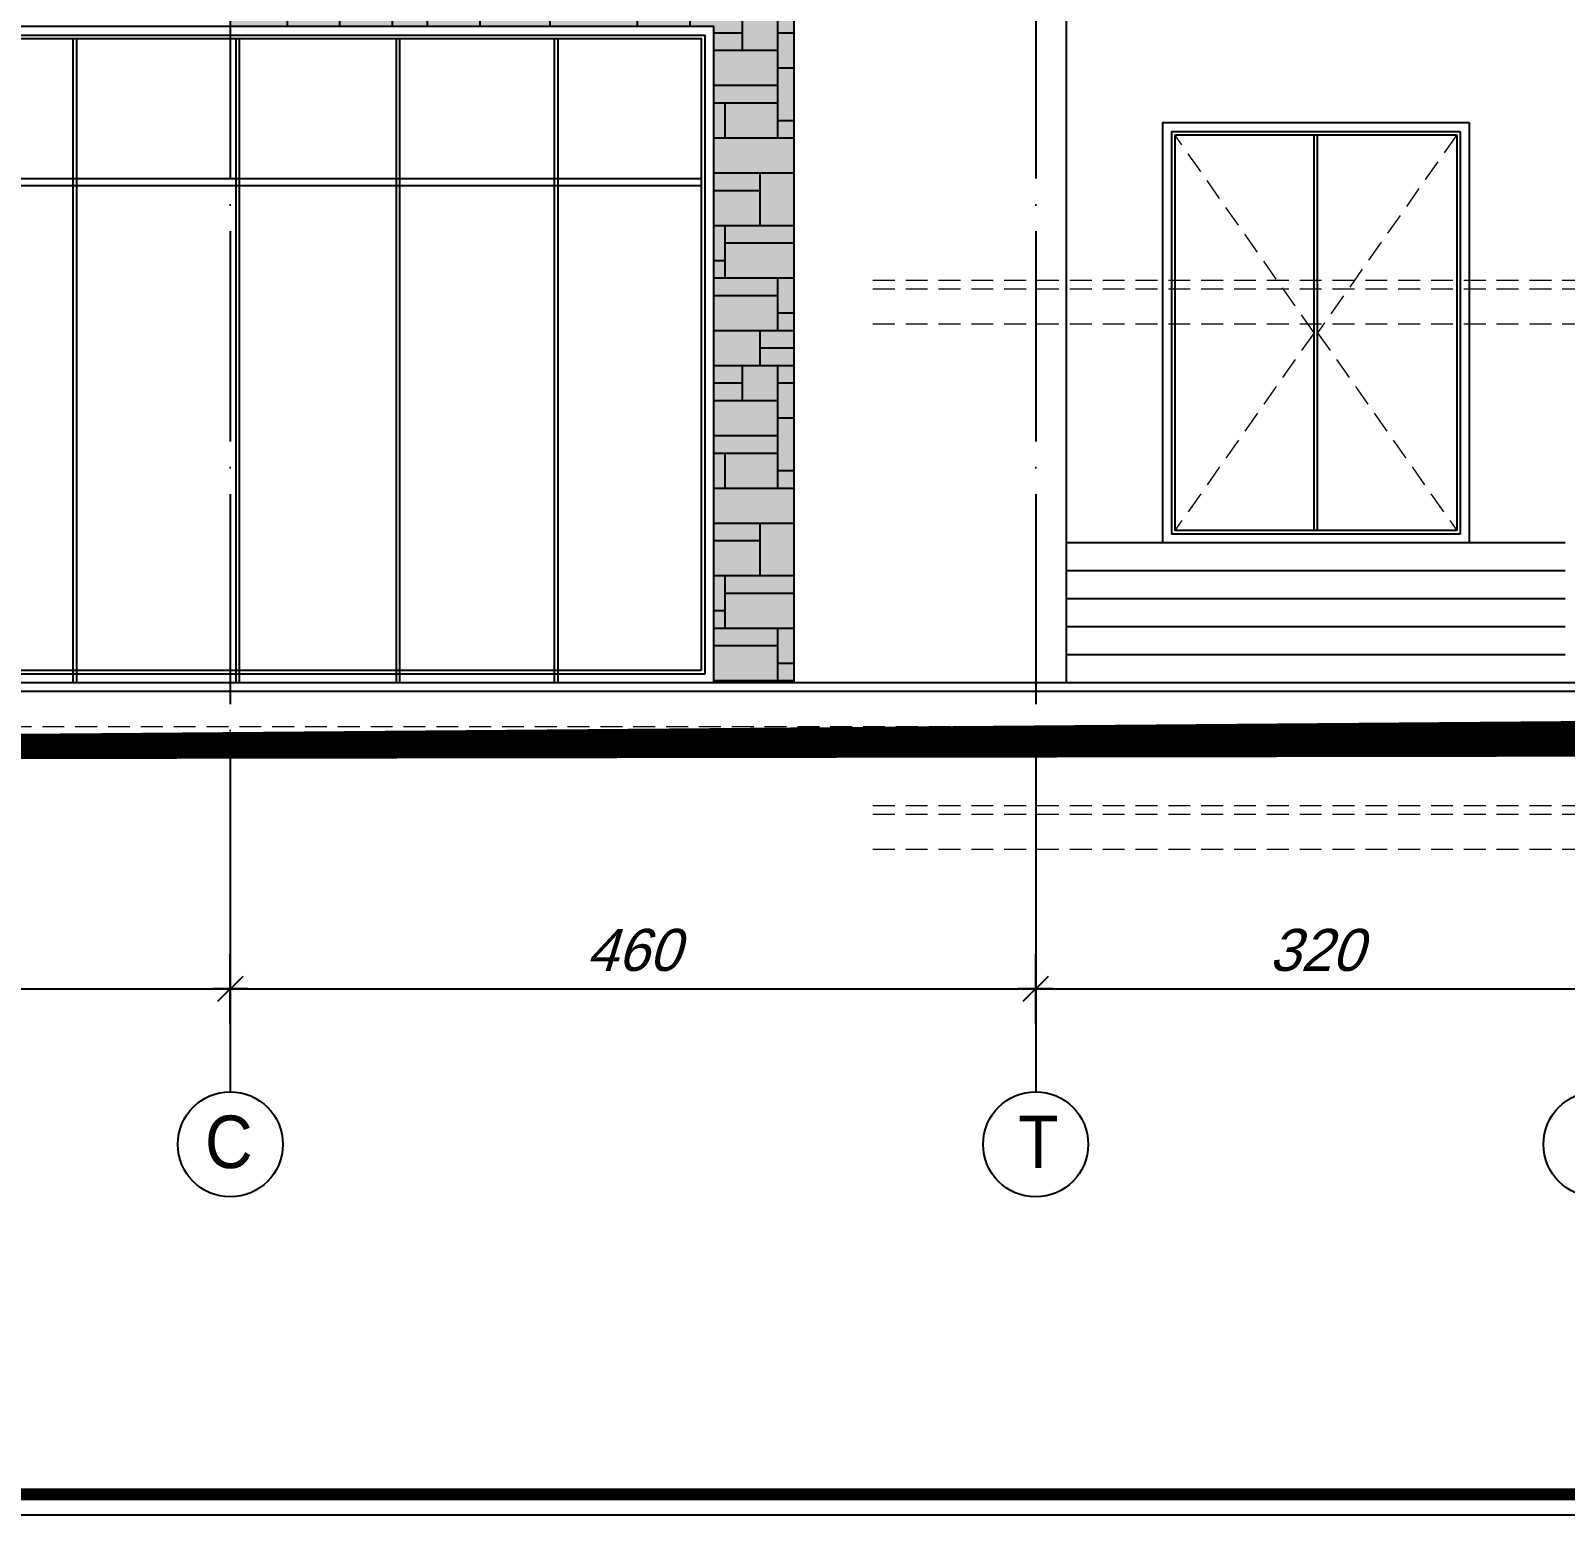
# Model space of a CAD drawing. Extents: x 9615146 to 9672346, y 4699603 to 4705703.
# Drawn here: x 9619573 to 9620450, y 4699603 to 4700451 of the extents above; entities that cross this region are included whole.
import ezdxf
from ezdxf.enums import TextEntityAlignment as Align

# ---------------------------------------------------------------- set-up
doc = ezdxf.new("R2010")
doc.units = 0
doc.header["$LTSCALE"] = 0.5
doc.header["$MEASUREMENT"] = 0
doc.header["$PDSIZE"] = -1
doc.linetypes.add('ACAD_ISO04W100', pattern=[30, 24, -3, 0, -3])
doc.linetypes.add('DASHED', pattern=[0.75, 0.5, -0.25])
doc.layers.get('0').update_dxf_attribs({"color": 251, "linetype": 'CONTINUOUS'})
doc.layers.get('Defpoints').update_dxf_attribs({"color": 251, "linetype": 'CONTINUOUS'})
for name, color, linetype in [('_axis', 1, 'ACAD_ISO04W100'), ('_axis_num', 1, 'CONTINUOUS'), ('_dimension', 4, 'CONTINUOUS'), ('_hatch', 9, 'CONTINUOUS'), ('_hatch_construction', 252, 'CONTINUOUS'), ('_table', 3, 'CONTINUOUS'), ('fasadi', 147, 'CONTINUOUS')]:
    doc.layers.add(name, color=color, linetype=linetype)
doc.layers.add('_punk', color=8, linetype='DASHED', lineweight=9)
doc.styles.add('POMESHTENIA', font='arial.ttf', dxfattribs={"width": 0.9})
doc.styles.add('WIN', font='swindos.shx', dxfattribs={"oblique": 17})
doc.dimstyles.new('dim_50', dxfattribs={"dimtxt": 24, "dimasz": 1, "dimexe": 30, "dimexo": 0, "dimgap": 10, "dimtad": 1, "dimdec": 1, "dimrnd": 0.5, "dimdsep": 46, "dimtxsty": 'WIN', "dimblk1": '1', "dimblk2": '1', "dimsah": 1, "dimcen": 15, "dimdle": 10, "dimse1": 1, "dimse2": 1, "dimadec": 0, "dimazin": 0, "dimtfac": 1, "dimtdec": 1, "dimtix": 1, "dimtmove": 2, "dimatfit": 3, "dimldrblk": '1', "dimfxl": 1, "dimtolj": 1, "dimarcsym": 0})

# ---------------------------------------------------------------- blocks, each defined once
blk = doc.blocks.new('1')
for p, q in [((0, 20), (0, -20)), ((-10, 0), (10, 0)), ((-7.071067811866669, -7.07106781186485), (7.071067811866669, 7.07106781186485))]:
    blk.add_line(p, q)
blk = doc.blocks.new('*D39')
at = {"layer": '_dimension', "color": 0, "lineweight": -2, "ltscale": 30, "transparency": 16777216}
blk.add_line((9618908.490825934, 4699904.143952237), (9619686.49082594, 4699904.143952237), dxfattribs=at)
at = {"layer": 'Defpoints', "color": 0, "ltscale": 30, "transparency": 16777216}
for p in [(9618907.490825934, 4699904.14395219, -1.862645149447799e-09), (9619687.49082594, 4699904.143952143, -1.862645149447799e-09), (9619687.49082594, 4699904.143952237)]:
    blk.add_point(p, dxfattribs=at)
at = {"layer": '_dimension', "color": 0, "lineweight": -2, "ltscale": 30, "transparency": 16777216, "rotation": 180}
blk.add_blockref('1', (9618907.490825934, 4699904.143952237), dxfattribs=at)
at = {"layer": '_dimension', "color": 0, "lineweight": -2, "ltscale": 30, "transparency": 16777216}
blk.add_blockref('1', (9619687.49082594, 4699904.143952237), dxfattribs=at)
at = {"layer": '_dimension', "color": 0, "ltscale": 30, "transparency": 16777216, "insert": (9619297.490825936, 4699926.143952237), "char_height": 24, "attachment_point": 5, "style": 'WIN'}
blk.add_mtext('\\A1;780', dxfattribs=at)
blk = doc.blocks.new('*D40')
at = {"layer": '_dimension', "color": 0, "lineweight": -2, "ltscale": 30, "transparency": 16777216}
blk.add_line((9619688.49082594, 4699904.143952237), (9620146.490825973, 4699904.143952237), dxfattribs=at)
at = {"layer": 'Defpoints', "color": 0, "ltscale": 30, "transparency": 16777216}
for p in [(9619687.49082594, 4699904.143952143, -1.862645149447799e-09), (9620147.490825973, 4699904.143952134, -1.862645149447799e-09), (9620147.490825973, 4699904.143952237)]:
    blk.add_point(p, dxfattribs=at)
at = {"layer": '_dimension', "color": 0, "lineweight": -2, "ltscale": 30, "transparency": 16777216, "rotation": 180}
blk.add_blockref('1', (9619687.49082594, 4699904.143952237), dxfattribs=at)
at = {"layer": '_dimension', "color": 0, "lineweight": -2, "ltscale": 30, "transparency": 16777216}
blk.add_blockref('1', (9620147.490825973, 4699904.143952237), dxfattribs=at)
at = {"layer": '_dimension', "color": 0, "ltscale": 30, "transparency": 16777216, "insert": (9619917.490825957, 4699926.143952237), "char_height": 24, "attachment_point": 5, "style": 'WIN'}
blk.add_mtext('\\A1;460', dxfattribs=at)
blk = doc.blocks.new('*D41')
at = {"layer": '_dimension', "color": 0, "lineweight": -2, "ltscale": 30, "transparency": 16777216}
blk.add_line((9620148.490825973, 4699904.143952237), (9620466.490825921, 4699904.143952237), dxfattribs=at)
at = {"layer": 'Defpoints', "color": 0, "ltscale": 30, "transparency": 16777216}
for p in [(9620147.490825973, 4699904.143952134, -1.862645149447799e-09), (9620467.490825921, 4699904.143952122, -1.862645149447799e-09), (9620467.490825921, 4699904.143952237)]:
    blk.add_point(p, dxfattribs=at)
at = {"layer": '_dimension', "color": 0, "lineweight": -2, "ltscale": 30, "transparency": 16777216, "rotation": 180}
blk.add_blockref('1', (9620147.490825973, 4699904.143952237), dxfattribs=at)
at = {"layer": '_dimension', "color": 0, "lineweight": -2, "ltscale": 30, "transparency": 16777216}
blk.add_blockref('1', (9620467.490825921, 4699904.143952237), dxfattribs=at)
at = {"layer": '_dimension', "color": 0, "ltscale": 30, "transparency": 16777216, "insert": (9620307.490825947, 4699926.143952237), "char_height": 24, "attachment_point": 5, "style": 'WIN'}
blk.add_mtext('\\A1;320', dxfattribs=at)

msp = doc.modelspace()

# ---------------------------------------------------------------- hatches: boundary and pattern name
at = {"layer": '_hatch', "ltscale": 30, "true_color": 0xb4b09d}
h = msp.add_hatch(color=253, dxfattribs=at)
h.dxf.hatch_style = 1
h.paths.add_polyline_path([(9619963.49701207, 4700453.838117793), (9619963.49701207, 4700078.838117526), (9620009.377006259, 4700078.838117517), (9620009.377006238, 4700518.838117519), (9620009.377006248, 4700573.838117583), (9619687.490825979, 4700573.838117583), (9619687.490825972, 4700453.838117793)])
at = {"layer": '_hatch_construction', "ltscale": 40}
h = msp.add_hatch(dxfattribs=at)
h.set_pattern_fill('CUTSTONE', color=250, scale=200, style=0, pattern_type=2)
h.set_pattern_definition([(0, (0, 0), (0, 200), [150, -50]), (0, (0, 10), (0, 200), [-60, 60, -30, 50]), (0, (0, 20), (0, 200), [-90, 110]), (0, (0, 30), (0, 200), [90, -110]), (0, (0, 40), (0, 200), [-40, 160]), (0, (0, 50), (0, 200), [70, -50, 60, -20]), (0, (70, 60), (0, 200), [160, -40]), (0, (-10, 70), (0, 200), [110, -90]), (0, (-40, 80), (0, 200), [90, -110]), (0, (0, 90), (0, 200), [160, -40]), (0, (0, 100), (0, 200), [-80, 50, -30, 40]), (0, (100, 110), (0, 200), [120, -80]), (0, (20, 120), (0, 200), [80, -40, 30, -50]), (0, (60, 130), (0, 200), [80, -30, 50, -40]), (0, (140, 140), (0, 200), [120, -80]), (0, (60, 150), (0, 200), [80, -120]), (0, (100, 160), (0, 200), [90, -110]), (0, (100, 170), (0, 200), [-60, 140]), (0, (40, 180), (0, 200), [60, -140]), (0, (100, 190), (0, 200), [140, -60]), (90, (0, 80), (-200, 1.224646799147353e-14), [30, -80, 70, -20]), (90, (20, 90), (-200, 1.224646799147353e-14), [50, -30, 20, -100]), (90, (30, 50), (-200, 1.224646799147353e-14), [20, -180]), (90, (40, 30), (-200, 1.224646799147353e-14), [20, -120, 30, -30]), (90, (50, 70), (-200, 1.224646799147353e-14), [20, -180]), (90, (60, 0), (-200, 1.224646799147353e-14), [30, -90, 50, -30]), (90, (70, 40), (-200, 1.224646799147353e-14), [30, -170]), (90, (80, 90), (-200, 1.224646799147353e-14), [30, -10, 20, -140]), (90, (90, 10), (-200, 1.224646799147353e-14), [30, -170]), (90, (100, 60), (-200, 1.224646799147353e-14), [30, -10, 30, -20, 50, -60]), (90, (120, 60), (-200, 1.224646799147353e-14), [-140, 20, -20, 20]), (90, (130, 90), (-200, 1.224646799147353e-14), [20, -180]), (90, (140, 20), (-200, 1.224646799147353e-14), [20, -70, 50, -60]), (90, (150, 50), (-200, 1.224646799147353e-14), [10, -130, 30, -30]), (90, (160, 60), (-200, 1.224646799147353e-14), [50, -50, 30, -70]), (90, (170, 110), (-200, 1.224646799147353e-14), [30, -50, 20, -100]), (90, (180, 40), (-200, 1.224646799147353e-14), [20, -180]), (90, (190, 60), (-200, 1.224646799147353e-14), [20, -60, 30, -90])])
h.paths.add_polyline_path([(9619963.49701207, 4700453.838117793), (9619963.49701207, 4700078.838117526), (9620009.377006259, 4700078.838117517), (9620009.377006238, 4700518.838117519), (9620009.377006248, 4700573.838117583), (9619687.490825979, 4700573.838117583), (9619687.490825972, 4700453.838117793)])

# ---------------------------------------------------------------- linework, layer by layer
at = {"layer": '_axis', "ltscale": 10}
for p, q in [((9619687.490826081, 4702288.083975537, -1.862645149447799e-09), (9619687.490825936, 4699845.26495946, -1.862645149447799e-09)), ((9620147.49082602, 4702288.083975536, -1.862645149447799e-09), (9620147.490825972, 4699845.264943677, -1.862645149447799e-09))]:
    msp.add_line(p, q, dxfattribs=at)
at = {"layer": '_axis_num'}
for centre in [(9619687.490825921, 4699815.264943704, -1.862645149447799e-09), (9620147.490825972, 4699815.264943678, -1.862645149447799e-09), (9620467.490825916, 4699815.264943673, -1.862645149447799e-09)]:
    msp.add_circle(centre, 30, dxfattribs=at)
at = {"layer": '_hatch', "color": 252, "ltscale": 10, "const_width": 30.00000000000001, "elevation": 1.756640951913386e-09}
msp.add_lwpolyline([(9621892.401607389, 4700053.83811708), (9617394.990831245, 4700053.838118119), (9617394.990831237, 4700393.838118262), (9615884.990834692, 4700393.838118263), (9615884.990834694, 4700493.838118267), (9615753.93999617, 4700493.83811834)], dxfattribs=at)
at = {"layer": '_hatch_construction', "color": 251, "ltscale": 40}
for p, q in [((9620164.99082269, 4701844.838117136, -1.862645149447799e-09), (9620164.990822691, 4700078.838115873)), ((9620219.99081831, 4700398.83811716, -2.599937110375879e-09), (9620219.99081831, 4700158.83811716, -2.599937110375879e-09)), ((9620219.99081831, 4700398.83811716, -2.599937110375879e-09), (9620394.990821883, 4700398.83811716, -2.599937110375879e-09)), ((9620394.990821885, 4700398.838117161, -2.599937110375879e-09), (9620394.990821883, 4700158.838117329, -2.599937110375879e-09)), ((9620224.99081831, 4700393.83811716, -2.599937110375879e-09), (9620224.99081831, 4700163.838117165, -2.599937110375879e-09)), ((9620224.99081831, 4700393.83811716, -2.599937110375879e-09), (9620389.990821883, 4700393.83811716, -2.599937110375879e-09)), ((9620226.99081831, 4700391.83811716, -2.599937110375879e-09), (9620226.990818309, 4700165.838117165, -2.599937110375879e-09)), ((9620226.99081831, 4700391.83811716, -2.599937110375879e-09), (9620387.990821881, 4700391.83811716, -2.599937110375879e-09)), ((9620306.490820097, 4700165.838117245, -2.365718333840466e-09), (9620306.490820097, 4700391.83811716, -2.599937110375879e-09)), ((9620308.490820097, 4700165.838117245, -2.365718333840466e-09), (9620308.490820097, 4700391.83811716, -2.599937110375879e-09)), ((9620387.990821881, 4700391.83811716, -2.599937110375879e-09), (9620387.990821883, 4700165.838117324, -2.599937110375879e-09)), ((9620389.990821883, 4700393.83811716, -2.599937110375879e-09), (9620389.990821885, 4700163.838117326, -2.599937110321669e-09)), ((9620389.990821885, 4700163.838117326, -2.599937110321669e-09), (9620224.99081831, 4700163.838117165, -2.131499557305718e-09)), ((9620387.990821883, 4700165.838117324, -2.599937110375879e-09), (9620226.990818309, 4700165.838117165, -2.131499557305053e-09)), ((9620449.990818527, 4700158.838117383), (9620164.990822628, 4700158.838117106, -2.599937110375879e-09)), ((9620449.990818541, 4700142.838117383), (9620164.990822643, 4700142.838117106, -2.599937110375879e-09)), ((9620449.990818556, 4700126.838117383), (9620164.990822658, 4700126.838117106, -2.599937110375879e-09)), ((9620449.990818571, 4700110.838117383), (9620164.990822673, 4700110.838117106, -2.599937110375879e-09)), ((9620449.990818586, 4700094.838117383), (9620164.990822688, 4700094.838117106, -2.599937110375879e-09)), ((9620449.990818601, 4700078.838117383), (9620164.990822703, 4700078.838117106, -2.599937110375879e-09))]:
    msp.add_line(p, q, dxfattribs=at)
at = {"layer": '_punk', "ltscale": 50}
for p, q in [((9620306.490820097, 4700278.838117202, -2.482827722108172e-09), (9620226.99081831, 4700391.83811716, -2.599937110375879e-09)), ((9620387.990821881, 4700391.83811716, -2.599937110375879e-09), (9620308.490820097, 4700278.838117202, -2.482827722108172e-09)), ((9620054.530939572, 4700308.838117452), (9621892.40160633, 4700308.838117093)), ((9620054.530939572, 4700303.838117454), (9621892.401606329, 4700303.838117095)), ((9620054.53093957, 4700283.838117452), (9621892.401606327, 4700283.838117095)), ((9620306.490820097, 4700278.838117202, -2.482827722108172e-09), (9620226.990818309, 4700165.838117165, -2.599937110375879e-09)), ((9620308.490820097, 4700278.838117202, -2.482827722108172e-09), (9620387.990821883, 4700165.838117324, -2.599937110375879e-09)), ((9617217.680419907, 4700078.838118381, -1.862645149447799e-09), (9620218.003300536, 4700078.838117421)), ((9617217.680419907, 4700073.838118381, -1.862645149447799e-09), (9620218.003300535, 4700073.838117421)), ((9617217.680419905, 4700053.838118379, -1.862645149447799e-09), (9620218.003300535, 4700053.838117418)), ((9620054.530939572, 4700008.838117504), (9621892.401607394, 4700008.83811708, 1.756640951913386e-09)), ((9620054.530939572, 4700003.838117505), (9621892.401607394, 4700003.83811708, 1.756640951913386e-09)), ((9620054.530939572, 4699983.838117505), (9621892.401607392, 4699983.83811708, 1.756640951913386e-09))]:
    msp.add_line(p, q, dxfattribs=at)
at = {"layer": '_table', "ltscale": 10}
msp.add_lwpolyline([(9615146.02944656, 4702603.380101892), (9623446.029446557, 4702603.380101889), (9623446.029446559, 4699603.380101888), (9615146.029446563, 4699603.38010189)], close=True, dxfattribs=at)
msp.add_lwpolyline([(9615297.713657089, 4702591.380101892, 6.842105263157892, 6.842105263157892, 0), (9623434.029446559, 4702591.380101888, 6.842105263157892, 6.842105263157892, 0), (9623434.029446557, 4699615.380101887, 6.842105263157892, 6.842105263157892, 0), (9615297.713657089, 4699615.380101895, 6.842105263157892, 6.842105263157892, 0)], format="xyseb", close=True, dxfattribs=at)
at = {"layer": 'fasadi', "ltscale": 30}
for p, q in [((9620009.377006238, 4700518.838117519, -1.862645149447799e-09), (9620009.377006259, 4700078.838117515, 1.756640951913386e-09)), ((9617456.990831237, 4700366.838117793, -1.862645149447799e-09), (9619956.49701207, 4700366.838117793, -1.862645149447799e-09)), ((9617456.990831237, 4700362.838117793, -1.862645149447799e-09), (9619956.49701207, 4700362.838117793, -1.862645149447799e-09))]:
    msp.add_line(p, q, dxfattribs=at)
at = {"layer": 'fasadi', "ltscale": 40}
for p, q in [((9619597.622133406, 4700446.838117793, -1.862645149447799e-09), (9619597.622133406, 4700078.838116304, -1.862645149447799e-09)), ((9619599.622133406, 4700446.838117793, -1.862645149447799e-09), (9619599.622133406, 4700078.838116303, -1.862645149447799e-09)), ((9619690.567251517, 4700446.838117793, -1.862645149447799e-09), (9619690.567251517, 4700078.838116233, -1.862645149447799e-09)), ((9619692.567251517, 4700446.838117793, -1.862645149447799e-09), (9619692.567251517, 4700078.838116231, -1.862645149447799e-09)), ((9619782.22890841, 4700446.838117793, -1.862645149447799e-09), (9619782.22890841, 4700078.838116163, -1.862645149447799e-09)), ((9619784.22890841, 4700446.838117793, -1.862645149447799e-09), (9619784.22890841, 4700078.838116162, -1.862645149447799e-09)), ((9619872.555710362, 4700446.838117793, -1.862645149447799e-09), (9619872.555710362, 4700078.838116095, -1.862645149447799e-09)), ((9619874.555710362, 4700446.838117793, -1.862645149447799e-09), (9619874.555710362, 4700078.838116094, -1.862645149447799e-09))]:
    msp.add_line(p, q, dxfattribs=at)
at = {"layer": 'fasadi', "ltscale": 30, "elevation": -1.862645149447799e-09}
for points in [[(9619963.49701207, 4700078.838116026), (9617449.990831237, 4700078.838116026), (9617449.990831237, 4700453.838117793), (9619963.49701207, 4700453.838117793)], [(9619958.49701207, 4700083.838116026), (9617454.990831237, 4700083.838116026), (9617454.990831237, 4700448.838117793), (9619958.49701207, 4700448.838117793)], [(9619956.49701207, 4700085.838116026), (9617456.990831237, 4700085.838116026), (9617456.990831237, 4700446.838117793), (9619956.49701207, 4700446.838117793)]]:
    msp.add_lwpolyline(points, close=True, dxfattribs=at)
at = {"layer": 'fasadi', "ltscale": 40, "elevation": 1.756640951913386e-09}
for points in [[(9621892.401607392, 4700078.83811708), (9617419.990831245, 4700078.838118114), (9617419.990831237, 4700418.838118262)], [(9621892.401607392, 4700073.83811708), (9617414.990831243, 4700073.838118115), (9617414.990831237, 4700413.838118261)]]:
    msp.add_lwpolyline(points, dxfattribs=at)

# ---------------------------------------------------------------- texts
at = {"layer": '_axis_num', "style": 'POMESHTENIA', "width": 0.9}
for s, p in [('C', (9619673.025314882, 4699816.694567869, -1.862645149447799e-09)), ('T', (9620137.482340852, 4699816.69456784, -1.862645149447799e-09))]:
    msp.add_text(s, height=30, rotation=359.9999999466392, dxfattribs=at).set_placement(p, align=Align.MIDDLE_LEFT)

# ---------------------------------------------------------------- dimensions: what is measured, and where the dimension line sits
at = {"layer": '_dimension', "ltscale": 30}
for base, p1, p2, picture, middle in [((9619687.49082594, 4699904.143952237), (9618907.490825934, 4699904.14395219, -1.862645149447799e-09), (9619687.49082594, 4699904.143952143, -1.862645149447799e-09), '*D39', (9619297.490825936, 4699926.143952237)), ((9620147.490825973, 4699904.143952237), (9619687.49082594, 4699904.143952143, -1.862645149447799e-09), (9620147.490825973, 4699904.143952134, -1.862645149447799e-09), '*D40', (9619917.490825957, 4699926.143952237)), ((9620467.490825921, 4699904.143952237), (9620147.490825973, 4699904.143952134, -1.862645149447799e-09), (9620467.490825921, 4699904.143952122, -1.862645149447799e-09), '*D41', (9620307.490825947, 4699926.143952237))]:
    dim = msp.add_linear_dim(base=base, p1=p1, p2=p2, dimstyle='dim_50', dxfattribs=at)
    dim.commit()
    dim.dimension.update_dxf_attribs({"geometry": picture, "text_midpoint": middle})

doc.saveas('drawing.dxf')
